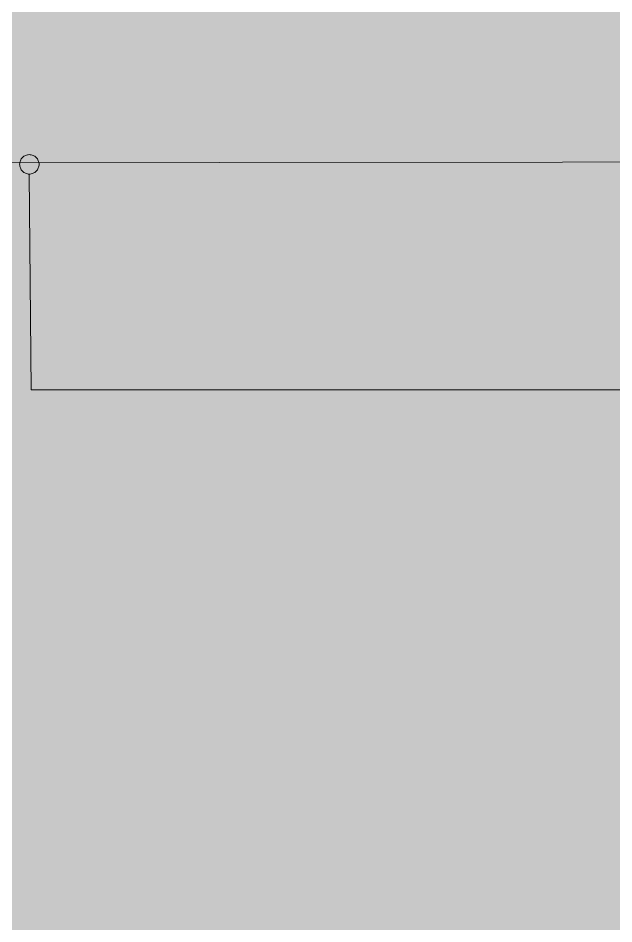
# Model space of a CAD drawing. Header units: millimetres. Extents: x 0 to 590, y 2 to 420.
# Drawn here: x 47.7 to 86.6, y 139.5 to 198.6 of the extents above; entities that cross this region are included whole.
import ezdxf
from ezdxf.xclip import XClip

# ---------------------------------------------------------------- set-up
doc = ezdxf.new("R2010")
doc.units = ezdxf.units.MM
doc.header["$MEASUREMENT"] = 0
doc.layers.get('0').update_dxf_attribs({"linetype": 'CONTINUOUS'})

# ---------------------------------------------------------------- blocks, each defined once
blk = doc.blocks.new('MF28FC3F0')
at = {"true_color": 0xffffff}
for points in [[(0, 420.2), (0, 2.206), (590.355, 2.206), (590.355, 420.2)], [(0, 420.2), (0, 2.437), (590.355, 2.437), (590.355, 420.2)]]:
    blk.add_hatch(color=0, dxfattribs=at).paths.add_polyline_path(points)

msp = doc.modelspace()

# ---------------------------------------------------------------- hatches: boundary and pattern name
at = {"true_color": 0x000007}
h = msp.add_hatch(color=0, dxfattribs=at)
edge = h.paths.add_edge_path()
edge.add_spline(control_points=[(49.1, 189.074), (49.1, 188.991), (49.084, 188.909), (49.051, 188.827), (49.051, 188.827), (49.018, 188.744), (48.968, 188.678), (48.903, 188.629), (48.903, 188.629), (48.853, 188.563), (48.787, 188.514), (48.705, 188.481), (48.705, 188.481), (48.623, 188.448), (48.54, 188.431), (48.458, 188.431), (48.458, 188.431), (48.376, 188.431), (48.293, 188.448), (48.211, 188.481), (48.211, 188.481), (48.145, 188.514), (48.079, 188.563), (48.013, 188.629), (48.013, 188.629), (47.948, 188.678), (47.915, 188.744), (47.882, 188.827), (47.882, 188.827), (47.849, 188.909), (47.832, 188.991), (47.832, 189.074), (47.832, 189.074), (47.832, 189.156), (47.849, 189.238), (47.882, 189.304), (47.882, 189.304), (47.915, 189.386), (47.948, 189.452), (48.013, 189.518), (48.013, 189.518), (48.079, 189.567), (48.145, 189.617), (48.211, 189.65), (48.211, 189.65), (48.293, 189.683), (48.376, 189.699), (48.458, 189.699), (48.458, 189.699), (48.54, 189.699), (48.623, 189.683), (48.705, 189.65), (48.705, 189.65), (48.787, 189.617), (48.853, 189.567), (48.903, 189.518), (48.903, 189.518), (48.968, 189.452), (49.018, 189.386), (49.051, 189.304), (49.051, 189.304), (49.084, 189.238), (49.1, 189.156), (49.1, 189.074)], knot_values=[0, 0, 0, 0, 0.015625, 0.015625, 0.015625, 0.015625, 0.03125, 0.03125, 0.03125, 0.03125, 0.046875, 0.046875, 0.046875, 0.046875, 0.0625, 0.0625, 0.0625, 0.0625, 0.078125, 0.078125, 0.078125, 0.078125, 0.09375, 0.09375, 0.09375, 0.09375, 0.109375, 0.109375, 0.109375, 0.109375, 0.125, 0.125, 0.125, 0.125, 0.140625, 0.140625, 0.140625, 0.140625, 0.15625, 0.15625, 0.15625, 0.15625, 0.171875, 0.171875, 0.171875, 0.171875, 0.1875, 0.1875, 0.1875, 0.1875, 0.203125, 0.203125, 0.203125, 0.203125, 0.21875, 0.21875, 0.21875, 0.21875, 0.234375, 0.234375, 0.234375, 0.234375, 1, 1, 1, 1], degree=3, periodic=0)

# ---------------------------------------------------------------- linework, layer by layer
at = {"color": 0, "linetype": 'Continuous', "lineweight": 20, "true_color": 0x000007}
for points in [[(38.513, 189.156), (127.921, 189.255), (127.921, 189.255)], [(48.458, 188.431), (48.573, 174.353), (98.102, 174.353)]]:
    msp.add_lwpolyline(points, dxfattribs=at)
msp.add_open_spline([(49.1, 189.074), (49.1, 188.991), (49.084, 188.909), (49.051, 188.827), (49.051, 188.827), (49.018, 188.744), (48.968, 188.678), (48.903, 188.629), (48.903, 188.629), (48.853, 188.563), (48.787, 188.514), (48.705, 188.481), (48.705, 188.481), (48.623, 188.448), (48.54, 188.431), (48.458, 188.431), (48.458, 188.431), (48.376, 188.431), (48.293, 188.448), (48.211, 188.481), (48.211, 188.481), (48.145, 188.514), (48.079, 188.563), (48.013, 188.629), (48.013, 188.629), (47.948, 188.678), (47.915, 188.744), (47.882, 188.827), (47.882, 188.827), (47.849, 188.909), (47.832, 188.991), (47.832, 189.074), (47.832, 189.074), (47.832, 189.156), (47.849, 189.238), (47.882, 189.304), (47.882, 189.304), (47.915, 189.386), (47.948, 189.452), (48.013, 189.518), (48.013, 189.518), (48.079, 189.567), (48.145, 189.617), (48.211, 189.65), (48.211, 189.65), (48.293, 189.683), (48.376, 189.699), (48.458, 189.699), (48.458, 189.699), (48.54, 189.699), (48.623, 189.683), (48.705, 189.65), (48.705, 189.65), (48.787, 189.617), (48.853, 189.567), (48.903, 189.518), (48.903, 189.518), (48.968, 189.452), (49.018, 189.386), (49.051, 189.304), (49.051, 189.304), (49.084, 189.238), (49.1, 189.156), (49.1, 189.074)], degree=3, knots=[0, 0, 0, 0, 0.015625, 0.015625, 0.015625, 0.015625, 0.03125, 0.03125, 0.03125, 0.03125, 0.046875, 0.046875, 0.046875, 0.046875, 0.0625, 0.0625, 0.0625, 0.0625, 0.078125, 0.078125, 0.078125, 0.078125, 0.09375, 0.09375, 0.09375, 0.09375, 0.109375, 0.109375, 0.109375, 0.109375, 0.125, 0.125, 0.125, 0.125, 0.140625, 0.140625, 0.140625, 0.140625, 0.15625, 0.15625, 0.15625, 0.15625, 0.171875, 0.171875, 0.171875, 0.171875, 0.1875, 0.1875, 0.1875, 0.1875, 0.203125, 0.203125, 0.203125, 0.203125, 0.21875, 0.21875, 0.21875, 0.21875, 0.234375, 0.234375, 0.234375, 0.234375, 1, 1, 1, 1], dxfattribs=at)

# ---------------------------------------------------------------- block references
at = {"color": 0, "true_color": 0xffffff}
ref = msp.add_blockref('MF28FC3F0', (0, 0), dxfattribs=at)
XClip(ref).set_block_clipping_path([(0, 2.1075862069), (590.3875862069, 420.2)])

doc.saveas('drawing.dxf')
